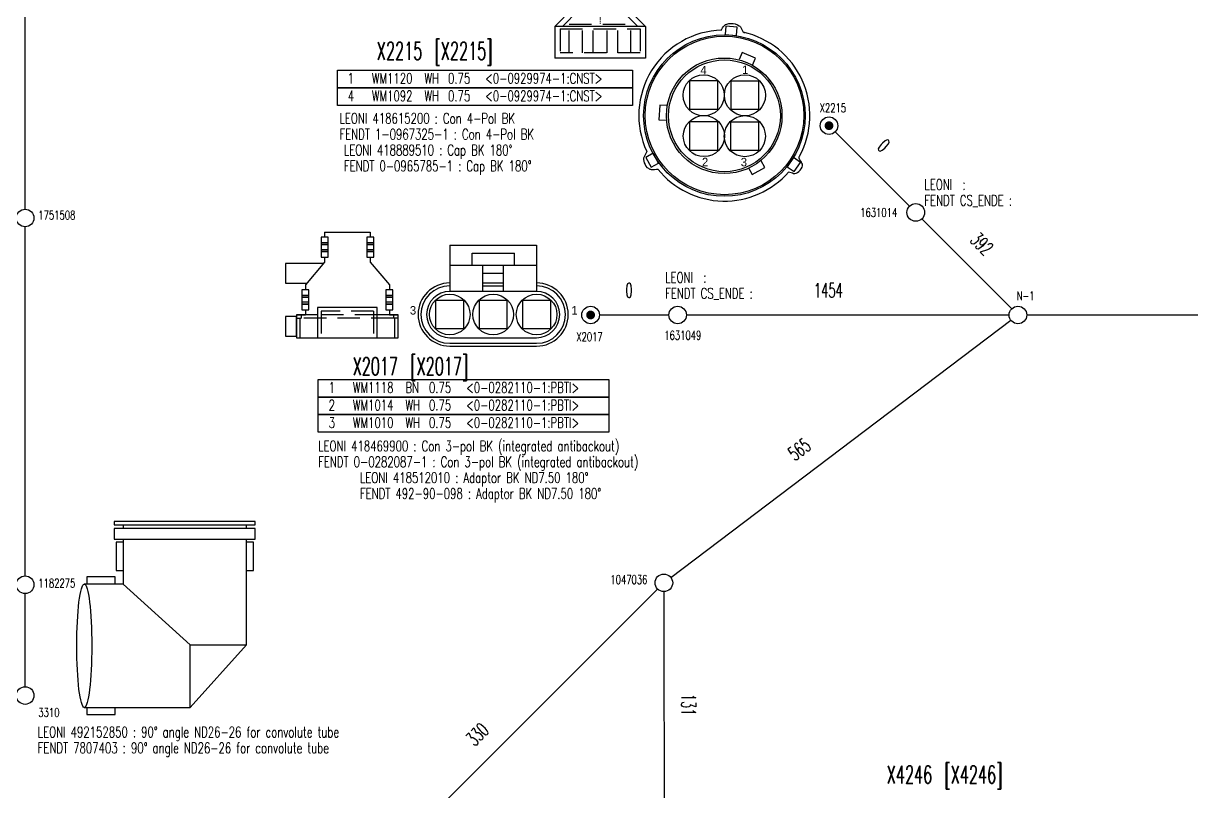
# Model space of a CAD drawing. Header units: millimetres. Extents: x -1 to 4489, y 0 to 1364.
# Drawn here: x 1595 to 1926.4, y 531.8 to 749.8 of the extents above; entities that cross this region are included whole.
import ezdxf

# ---------------------------------------------------------------- set-up
doc = ezdxf.new("R2010")
doc.units = ezdxf.units.MM
doc.linetypes.add('DOT', pattern=[0.25, 0, -0.25])
doc.linetypes.add('HIDDEN', pattern=[9.525, 6.35, -3.175])
for name, color, linetype in [('1', 7, 'Continuous'), ('A_ACHSEN', 7, 'Continuous'), ('DEFAULT_2', 8, 'HIDDEN'), ('LAYER_0', 7, 'Continuous')]:
    doc.layers.add(name, color=color, linetype=linetype)
doc.styles.add('HS-BUNDLE-DIMENSION', font='ROMANS.SHX', dxfattribs={"width": 0.6, "height": 4})
doc.styles.add('HS-COMP-DESCRIPTION', font='ROMANS.SHX', dxfattribs={"width": 0.6, "height": 5})
doc.styles.add('HS-NODE', font='ROMANS.SHX', dxfattribs={"width": 0.7, "height": 2.5})
doc.styles.add('HS-PART-NO', font='ROMANS.SHX', dxfattribs={"width": 0.7, "height": 3})
doc.styles.add('HS-WIRE', font='ROMANS.SHX', dxfattribs={"width": 0.7, "height": 3})
doc.linetypes.add('NW_11_FHW_OPEN', pattern='A,0.0001,["=",Standard,S=0.4,R=0,X=0,Y=-0.2],-0.0001,["[]",Standard,S=0.3,R=0,X=-0.05,Y=-0.15],-0.2', length=0.2002)
doc.linetypes.add('NW_15_FHW_OPEN', pattern='A,0.0001,["=",Standard,S=0.4,R=0,X=0,Y=-0.2],-0.0001,["[]",Standard,S=0.3,R=0,X=-0.05,Y=-0.15],-0.2', length=0.2002)
doc.linetypes.add('NW_26_FHW_OPEN', pattern='A,0.0001,["=",Standard,S=0.4,R=0,X=0,Y=-0.2],-0.0001,["[]",Standard,S=0.3,R=0,X=-0.05,Y=-0.15],-0.2', length=0.2002)
doc.linetypes.add('NW_6_FHW_OPEN', pattern='A,0.0001,["=",Standard,S=0.4,R=0,X=0,Y=-0.2],-0.0001,["[]",Standard,S=0.3,R=0,X=-0.05,Y=-0.15],-0.2', length=0.2002)
doc.linetypes.add('NW_8_5_FHW_OPEN', pattern='A,0.0001,["=",Standard,S=0.4,R=0,X=0,Y=-0.2],-0.0001,["[]",Standard,S=0.3,R=0,X=-0.05,Y=-0.15],-0.2', length=0.2002)

# ---------------------------------------------------------------- blocks, each defined once
blk = doc.blocks.new('492152850')
at = {"layer": '1', "color": 7, "linetype": 'Continuous'}
for p, q in [((0, 17.75), (-16, 0)), ((0, 17.75), (0, 0)), ((30, 17.75), (0, 17.75)), ((21.25, 19.75), (21.25, 17.75)), ((29.25, 19.75), (21.25, 19.75)), ((29.25, 17.75), (29.25, 19.75)), ((0, 0), (-16, 0)), ((0, 0), (19, -17.25)), ((-16, 0), (-16, -30)), ((19, -30), (19, -17.25)), ((19, -17.25), (30, -17.25)), ((21.25, -17.25), (21.25, -19.25)), ((21.25, -19.25), (29.25, -19.25)), ((29.25, -19.25), (29.25, -17.25)), ((-18, -21.125), (-18, -29.125)), ((-16, -21.125), (-18, -21.125)), ((21, -21.125), (19, -21.125)), ((21, -29.125), (21, -21.125)), ((-18, -29.125), (-16, -29.125)), ((19, -29.125), (21, -29.125)), ((-18.5, -30), (-18.5, -33)), ((21.5, -30), (-18.5, -30)), ((-18.5, -33), (21.5, -33)), ((-16, -33), (-16, -34)), ((19, -34), (19, -33)), ((21.5, -33), (21.5, -30)), ((-18.5, -34), (-18.5, -35)), ((21.5, -34), (-18.5, -34)), ((-18.5, -35), (21.5, -35)), ((21.5, -35), (21.5, -34))]:
    blk.add_line(p, q, dxfattribs=at)
blk.add_ellipse((30, 0.25), major_axis=(0, -17.5), ratio=0.1214286, dxfattribs=at)
blk = doc.blocks.new('418469900')
at = {"layer": 'LAYER_0', "color": 7}
for points in [[(-12.21, 28.55), (12.43, 28.55)], [(-12.21, 28.55), (-12.21, 15.47)], [(12.43, 28.55), (12.43, 15.47)], [(-5.89, 22.91), (-5.89, 26.3)], [(-5.89, 26.3), (6.11, 26.3)], [(6.11, 22.91), (6.11, 26.3)], [(-12.21, 22.91), (12.43, 22.91)], [(-2.85, 15.47), (-2.85, 22.91)], [(-2.85, 20.65), (3.07, 20.65)], [(3.07, 15.47), (3.07, 22.91)], [(-2.85, 17.87), (3.07, 17.87)], [(-2.85, 17.07), (3.07, 17.07)], [(12.43, 15.47), (-12.21, 15.47)], [(-16.21, 4.91), (-8.21, 4.91), (-8.21, 12.91), (-16.21, 12.91), (-16.21, 4.91)], [(-3.89, 4.91), (4.11, 4.91), (4.11, 12.91), (-3.89, 12.91), (-3.89, 4.91)], [(8.43, 4.91), (16.43, 4.91), (16.43, 12.91), (8.43, 12.91), (8.43, 4.91)], [(-12.21, 2.35), (12.43, 2.35)], [(-12.21, 0.75), (12.43, 0.75)], [(-12.21, -0.05), (12.43, -0.05)]]:
    blk.add_lwpolyline(points, dxfattribs=at)
for centre in [(-12.21, 8.91), (0.11, 8.91), (12.43, 8.91)]:
    blk.add_circle(centre, 5.76, dxfattribs=at)
for centre, radius, start, end in [((-12.21, 8.91), 8.96, 90, 180), ((-12.21, 8.91), 8.16, 90, 180), ((12.43, 8.91), 8.96, 0, 90), ((12.43, 8.91), 8.16, 0, 90), ((-12.21, 8.91), 6.56, 90, 180), ((12.43, 8.91), 6.56, 0, 90), ((-12.21, 8.91), 8.96, 180, 270), ((-12.21, 8.91), 8.16, 180, 270), ((-12.21, 8.91), 6.56, 180, 270), ((12.43, 8.91), 6.56, 270, 0), ((12.43, 8.91), 8.16, 270, 0), ((12.43, 8.91), 8.96, 270, 0)]:
    blk.add_arc(centre, radius, start, end, dxfattribs=at)
for s, p in [('3', (-23.52, 8.9)), ('1', (22.29, 8.9))]:
    blk.add_text(s, height=2.4, dxfattribs=at).set_placement(p)
blk = doc.blocks.new('418615200')
at = {"layer": 'LAYER_0', "color": 7}
for points in [[(-0.53, 48.41), (-0.24, 48.69), (0, 49.06), (0.26, 49.39), (0.52, 49.71), (0.81, 50), (1.19, 50.13), (1.47, 50.22), (1.77, 50.27), (2.07, 50.29), (2.38, 50.31), (2.69, 50.29), (2.99, 50.24), (3.61, 50.14), (4.21, 49.92), (4.72, 49.61), (4.89, 49.51), (5.03, 49.35), (5.14, 49.18), (5.25, 49), (5.34, 48.8), (5.44, 48.6), (5.53, 48.41), (5.62, 48.21), (5.74, 48.04), (5.86, 47.87), (6, 47.73), (6.18, 47.63)], [(0.93, 49.53), (0.72, 47.13), (3.9, 46.85), (4.11, 49.25), (0.93, 49.53)], [(8.51, 38.43), (9.35, 40.4), (5.55, 42.01), (4.72, 40.04)], [(-9.39, 25.97), (-1.39, 25.97), (-1.39, 33.97), (-9.39, 33.97), (-9.39, 25.97)], [(2.29, 25.94), (10.29, 25.94), (10.29, 33.94), (2.29, 33.94), (2.29, 25.94)], [(-15.71, 26.99), (-17.83, 27.1), (-18.05, 22.99), (-15.91, 22.88)], [(-9.37, 14.34), (-1.38, 14.34), (-1.38, 22.34), (-9.37, 22.34), (-9.37, 14.34)], [(2.23, 14.32), (10.23, 14.32), (10.23, 22.32), (2.23, 22.32), (2.23, 14.32)], [(-21.53, 13.99), (-21.67, 13.6), (-21.9, 13.23), (-22.09, 12.84), (-22.28, 12.46), (-22.43, 12.08), (-22.4, 11.66), (-22.37, 11.2), (-22.23, 10.71), (-22, 10.28), (-21.77, 9.84), (-21.45, 9.46), (-21.06, 9.2), (-20.87, 9.07), (-20.66, 8.99), (-20.44, 8.94), (-20.22, 8.9), (-19.98, 8.88), (-19.75, 8.88), (-19.27, 8.88), (-18.78, 8.93), (-18.32, 8.91)], [(-19.73, 13.46), (-21.82, 12.26), (-20.23, 9.5), (-18.14, 10.7), (-19.73, 13.46)], [(7.3, 9.31), (8.34, 7.44), (11.94, 9.44), (10.91, 11.31)], [(18.32, 9.64), (20.29, 8.26), (22.12, 10.87), (20.14, 12.25), (18.32, 9.64)], [(18.71, 8.17), (19.07, 8.11), (19.43, 7.97), (19.78, 7.87), (20.14, 7.77), (20.49, 7.71), (20.82, 7.83), (21.26, 7.99), (21.66, 8.3), (21.98, 8.67), (22.3, 9.04), (22.53, 9.49), (22.63, 9.94), (22.68, 10.17), (22.62, 10.41), (22.51, 10.65), (22.4, 10.89), (22.24, 11.12), (22.1, 11.36), (21.95, 11.59), (21.82, 11.82), (21.76, 12.04), (21.69, 12.26), (21.7, 12.46), (21.85, 12.65)]]:
    blk.add_lwpolyline(points, dxfattribs=at)
for centre, radius in [((0.5, 24.15), 22.9), ((0.55, 24.2), 22.49), ((0.45, 24.1), 16.39), ((0.52, 24.1), 15.86), ((-5.38, 29.91), 5.83), ((6.33, 29.92), 5.83), ((-5.31, 18.34), 5.83), ((6.31, 18.31), 5.83)]:
    blk.add_circle(centre, radius, dxfattribs=at)
for centre, radius, start, end in [((0.48, 24.18), 24.24, 91.571, 204.83), ((0.55, 24.17), 24.22, 331.52, 77.384), ((0.53, 24.11), 24.21, 218.82, 318.78)]:
    blk.add_arc(centre, radius, start, end, dxfattribs=at)
for s, p in [('4', (-6.31, 35.85)), ('1', (5.51, 35.94)), ('2', (-5.86, 9.79)), ('3', (5.15, 9.75))]:
    blk.add_text(s, height=2.4, dxfattribs=at).set_placement(p)
blk = doc.blocks.new('418512010')
at = {"layer": 'LAYER_0', "color": 7}
for points in [[(124.22, 144.17), (129.92, 144.17), (129.92, 146.17), (124.22, 146.17), (124.22, 144.17)], [(124.22, 144.17), (125.84, 144.17), (125.84, 146.17), (124.22, 146.17), (124.22, 144.17)], [(125.84, 144.17), (126.34, 144.17), (126.34, 146.17), (125.84, 146.17), (125.84, 144.17)], [(127.8, 144.17), (128.3, 144.17), (128.3, 146.17), (127.8, 146.17), (127.8, 144.17)], [(128.3, 144.17), (129.92, 144.17), (129.92, 146.17), (128.3, 146.17), (128.3, 144.17)], [(131.32, 145.17), (131.32, 147.67)], [(131.32, 124.8), (131.32, 118.83), (137.9, 118.83), (137.9, 147.67), (131.32, 147.67), (131.32, 141.68)], [(137.9, 146.67), (137.9, 147.67)], [(116.4, 139.72), (122.82, 145.17)], [(122.82, 145.17), (124.22, 145.17)], [(129.92, 145.17), (131.32, 145.17)], [(107.9, 126.78), (107.9, 139.72)], [(107.9, 139.72), (109.3, 139.72)], [(109.3, 138.72), (115, 138.72), (115, 140.72), (109.3, 140.72), (109.3, 138.72)], [(109.3, 138.72), (110.92, 138.72), (110.92, 140.72), (109.3, 140.72), (109.3, 138.72)], [(110.92, 138.72), (111.42, 138.72), (111.42, 140.72), (110.92, 140.72), (110.92, 138.72)], [(112.88, 138.72), (113.38, 138.72), (113.38, 140.72), (112.88, 140.72), (112.88, 138.72)], [(113.38, 138.72), (115, 138.72), (115, 140.72), (113.38, 140.72), (113.38, 138.72)], [(115, 139.72), (116.4, 139.72)], [(129.3, 124.81), (137.9, 124.81), (137.9, 141.69), (129.3, 141.69), (129.3, 124.81)], [(107.9, 126.78), (109.3, 126.78)], [(109.3, 125.78), (115, 125.78), (115, 127.78), (109.3, 127.78), (109.3, 125.78)], [(109.3, 125.78), (110.92, 125.78), (110.92, 127.78), (109.3, 127.78), (109.3, 125.78)], [(110.92, 125.78), (111.42, 125.78), (111.42, 127.78), (110.92, 127.78), (110.92, 125.78)], [(112.88, 125.78), (113.38, 125.78), (113.38, 127.78), (112.88, 127.78), (112.88, 125.78)], [(113.38, 125.78), (115, 125.78), (115, 127.78), (113.38, 127.78), (113.38, 125.78)], [(115, 126.78), (116.4, 126.78)], [(116.4, 126.78), (122.82, 121.33)], [(116.81, 126.43), (116.81, 115.68)], [(122.41, 115.68), (122.41, 121.68)], [(122.82, 121.33), (124.22, 121.33)], [(124.22, 120.33), (129.92, 120.33), (129.92, 122.33), (124.22, 122.33), (124.22, 120.33)], [(124.22, 120.33), (125.84, 120.33), (125.84, 122.33), (124.22, 122.33), (124.22, 120.33)], [(125.84, 120.33), (126.34, 120.33), (126.34, 122.33), (125.84, 122.33), (125.84, 120.33)], [(127.8, 120.33), (128.3, 120.33), (128.3, 122.33), (127.8, 122.33), (127.8, 120.33)], [(128.3, 120.33), (129.92, 120.33), (129.92, 122.33), (128.3, 122.33), (128.3, 120.33)], [(129.92, 121.33), (131.32, 121.33)], [(131.32, 118.83), (131.32, 121.33)], [(137.9, 118.83), (137.9, 119.83)], [(137.4, 115.68), (137.4, 118.83), (131.8, 118.83), (131.8, 115.68)], [(116.81, 115.68), (122.41, 115.68)], [(131.8, 115.68), (137.4, 115.68)]]:
    blk.add_lwpolyline(points, dxfattribs=at)
at = {"layer": 'LAYER_0', "color": 7, "linetype": 'HIDDEN'}
for points in [[(131.32, 146.33), (132.32, 146.33)], [(132.32, 147.67), (132.32, 146.33)], [(137.9, 146.67), (132.32, 146.67)], [(132.32, 146.33), (132.32, 120.16)], [(137.9, 146.67), (137.9, 147.67)], [(130.3, 140.68), (130.29, 125.8)], [(130.3, 140.68), (137.89, 140.68)], [(131.32, 141.68), (131.32, 124.8)], [(130.29, 125.8), (137.89, 125.8)], [(131.32, 120.16), (132.32, 120.16)], [(132.32, 118.82), (132.32, 120.16)], [(137.9, 119.83), (132.32, 119.83)]]:
    blk.add_lwpolyline(points, dxfattribs=at)
blk = doc.blocks.new('A$C551B159D')
at = {"color": 7, "linetype": 'Continuous'}
for p, q in [((9, 25.7), (0, 25.7)), ((0, 0), (0, 25.7)), ((14.25, 20.45), (9, 25.7)), ((9, 0), (9, 25.7)), ((30.95, 20.45), (14.25, 20.45)), ((14.25, 5.25), (14.25, 20.45)), ((30.95, 5.25), (30.95, 20.45)), ((14.25, 5.25), (9, 0)), ((30.95, 5.25), (14.25, 5.25)), ((9, 0), (0, 0))]:
    blk.add_line(p, q, dxfattribs=at)
at = {"layer": 'A_ACHSEN', "color": 8, "linetype": 'HIDDEN'}
for p, q in [((1.5, 21.6), (9.65, 21.6)), ((9.65, 21.6), (9.65, 4.1)), ((1.5, 17.85), (9.65, 17.85)), ((1.5, 14.85), (9.65, 14.85)), ((1.5, 10.85), (9.65, 10.85)), ((1.5, 7.85), (9.65, 7.85)), ((1.5, 4.1), (9.65, 4.1))]:
    blk.add_line(p, q, dxfattribs=at)
at = {"layer": 'DEFAULT_2', "color": 8, "linetype": 'HIDDEN'}
for p, q in [((8.38, 24.2), (1.5, 24.2)), ((1.5, 1.5), (1.5, 24.2)), ((13.63, 18.95), (8.38, 24.2)), ((8.38, 24.2), (8.38, 1.5)), ((30.95, 18.95), (13.63, 18.95)), ((13.63, 18.95), (13.63, 6.75)), ((13.63, 6.75), (8.38, 1.5)), ((30.95, 6.75), (13.63, 6.75)), ((8.38, 1.5), (1.5, 1.5))]:
    blk.add_line(p, q, dxfattribs=at)
at = {"layer": 'DEFAULT_2', "color": 8, "linetype": 'DOT'}
blk.add_line((30.95, 12.85), (9.65, 12.85), dxfattribs=at)

msp = doc.modelspace()

# ---------------------------------------------------------------- linework, layer by layer
at = {"color": 7, "linetype": 'NW_26_FHW_OPEN', "ltscale": 8}
for points in [[(1595.49, 697.04), (1595.49, 751.76)], [(1595.49, 593), (1595.49, 692.04)]]:
    msp.add_lwpolyline(points, dxfattribs=at)
at = {"color": 7, "linetype": 'Continuous'}
for points in [[(1684.05, 731.45), (1684.05, 736.43), (1767.75, 736.43), (1767.75, 731.45), (1684.05, 731.45)], [(1684.05, 726.47), (1684.05, 731.45), (1767.75, 731.45), (1767.75, 726.47), (1684.05, 726.47)], [(1678.65, 643.72), (1678.65, 648.7), (1761.05, 648.7), (1761.05, 643.72), (1678.65, 643.72)], [(1678.65, 638.74), (1678.65, 643.72), (1761.05, 643.72), (1761.05, 638.74), (1678.65, 638.74)], [(1678.65, 633.76), (1678.65, 638.74), (1761.05, 638.74), (1761.05, 633.76), (1678.65, 633.76)]]:
    msp.add_lwpolyline(points, dxfattribs=at)
for points in [[(1822.87, 720.72, 1.25, 1.25, 1), (1824.12, 720.72, 1.25, 1.25, 1)], [(1755.26, 667.02, 1.25, 1.25, 1), (1756.51, 667.02, 1.25, 1.25, 1)]]:
    msp.add_lwpolyline(points, format="xyseb", close=True, dxfattribs=at)
at = {"color": 7, "ltscale": 8}
for points in [[(1825.26, 718.95), (1846.34, 697.87)], [(1758.38, 667.02), (1778.08, 667.02)], [(1595.49, 561.56), (1595.49, 588)]]:
    msp.add_lwpolyline(points, dxfattribs=at)
at = {"color": 7, "linetype": 'NW_8_5_FHW_OPEN', "ltscale": 8}
msp.add_lwpolyline([(1849.87, 694.34), (1875.33, 668.79)], dxfattribs=at)
at = {"color": 7, "linetype": 'NW_6_FHW_OPEN', "ltscale": 8}
for points in [[(1783.08, 667.02), (1874.59, 667.02)], [(1694.88, 509.25), (1774.89, 589.27)]]:
    msp.add_lwpolyline(points, dxfattribs=at)
at = {"color": 7, "linetype": 'NW_15_FHW_OPEN', "ltscale": 8}
msp.add_lwpolyline([(1879.59, 667.02), (2014.97, 667.05)], dxfattribs=at)
at = {"color": 7, "linetype": 'NW_11_FHW_OPEN', "ltscale": 8}
for points in [[(1778.66, 592.54), (1875.1, 665.51)], [(1776.66, 588.53), (1776.72, 514.78)]]:
    msp.add_lwpolyline(points, dxfattribs=at)
at = {"color": 7, "linetype": 'Continuous'}
for centre in [(1823.5, 720.72), (1595.49, 694.54), (1848.11, 696.11), (1755.88, 667.02), (1780.58, 667.02), (1877.09, 667.02), (1776.66, 591.03), (1595.49, 590.5), (1595.49, 559.06)]:
    msp.add_circle(centre, 2.5, dxfattribs=at)

# ---------------------------------------------------------------- block references
for name, p, rotation in [('A$C551B159D', (1771.41, 739.86), 90), ('418512010', (1553.65, 798.41), 270), ('492152850', (1642.27, 573.44), 180)]:
    msp.add_blockref(name, p, dxfattribs=dict(rotation=rotation))
for name, p in [('418615200', (1793.32, 699.43)), ('418469900', (1728.14, 658.23))]:
    msp.add_blockref(name, p)

# ---------------------------------------------------------------- texts
at = {"color": 42, "linetype": 'Continuous', "style": 'HS-COMP-DESCRIPTION', "width": 0.6}
for s, p in [('X2215', (1695.28, 739.43)), ('X2017', (1688.4, 649.96)), ('X4246', (1839.91, 534.13))]:
    msp.add_text(s, height=5, dxfattribs=at).set_placement(p)
at = {"color": 5, "linetype": 'Continuous'}
for s, height, style, width, p in [(' [X2215]', 5, 'HS-COMP-DESCRIPTION', 0.6, (1709.56, 739.43)), ('X2215', 2.5, 'HS-NODE', 0.7, (1820.85, 724.53)), ('1751508', 2.5, 'HS-NODE', 0.7, (1599.24, 694.11)), ('1631014', 2.5, 'HS-NODE', 0.7, (1832.35, 694.84)), ('N-1', 2.5, 'HS-NODE', 0.7, (1876.71, 671.22)), ('X2017', 2.5, 'HS-NODE', 0.7, (1751.82, 659.59)), ('1631049', 2.5, 'HS-NODE', 0.7, (1776.78, 660.01)), (' [X2017]', 5, 'HS-COMP-DESCRIPTION', 0.6, (1702.68, 649.96)), ('1047036', 2.5, 'HS-NODE', 0.7, (1761.48, 590.69)), ('1182275', 2.5, 'HS-NODE', 0.7, (1599.24, 589.7)), ('3310', 2.5, 'HS-NODE', 0.7, (1599.24, 553.01)), (' [X4246]', 5, 'HS-COMP-DESCRIPTION', 0.6, (1854.19, 534.13))]:
    msp.add_text(s, height=height, dxfattribs=dict(at, style=style, width=width)).set_placement(p)
at = {"color": 7, "linetype": 'Continuous', "style": 'HS-WIRE', "width": 0.7}
for s, p in [(' 1  ', (1685.55, 732.65)), (' 4  ', (1685.55, 727.67)), (' 1  ', (1680.15, 644.92)), (' 2  ', (1680.15, 639.94)), (' 3  ', (1680.15, 634.96))]:
    msp.add_text(s, height=3, dxfattribs=at).set_placement(p)
at = {"color": 92, "linetype": 'Continuous', "style": 'HS-WIRE', "width": 0.7}
for s, p in [('WM1120 ', (1693.85, 732.65)), ('WH ', (1708.75, 732.65)), ('0.75 ', (1715.45, 732.65)), (' <0-0929974-1:CNST>  ', (1724.55, 732.65)), ('WM1092 ', (1693.85, 727.67)), ('WH ', (1708.75, 727.67)), ('0.75 ', (1715.45, 727.67)), (' <0-0929974-1:CNST>  ', (1724.55, 727.67)), ('WM1118 ', (1688.45, 644.92)), ('BN ', (1703.35, 644.92)), ('0.75 ', (1710.05, 644.92)), (' <0-0282110-1:PBTI>  ', (1719.15, 644.92)), ('WM1014 ', (1688.45, 639.94)), ('WH ', (1703.35, 639.94)), ('0.75 ', (1710.05, 639.94)), (' <0-0282110-1:PBTI>  ', (1719.15, 639.94)), ('WM1010 ', (1688.45, 634.96)), ('WH ', (1703.35, 634.96)), ('0.75 ', (1710.05, 634.96)), (' <0-0282110-1:PBTI>  ', (1719.15, 634.96))]:
    msp.add_text(s, height=3, dxfattribs=at).set_placement(p)
at = {"color": 200, "linetype": 'Continuous', "style": 'HS-PART-NO', "width": 0.7}
for s, p in [('LEONI 418615200 : Con 4-Pol BK', (1684.66, 721.3)), ('FENDT 1-0967325-1 : Con 4-Pol BK', (1684.66, 716.8)), ('LEONI 418889510 : Cap BK 180°', (1685.91, 712.3)), ('FENDT 0-0965785-1 : Cap BK 180°', (1685.91, 707.8)), ('LEONI  :', (1850.54, 702.52)), ('FENDT CS_ENDE :', (1850.54, 698.02)), ('LEONI  :', (1777.03, 676.16)), ('FENDT CS_ENDE :', (1777.03, 671.66)), ('LEONI 418469900 : Con 3-pol BK (integrated antibackout)', (1678.61, 628.36)), ('FENDT 0-0282087-1 : Con 3-pol BK (integrated antibackout)', (1678.61, 623.86)), ('LEONI 418512010 : Adaptor BK ND7.50 180°', (1690.46, 619.36)), ('FENDT 492-90-098 : Adaptor BK ND7.50 180°', (1690.46, 614.86)), ('LEONI 492152850 : 90° angle ND26-26 for convolute tube', (1599.05, 547.2)), ('FENDT 7807403 : 90° angle ND26-26 for convolute tube', (1599.05, 542.7))]:
    msp.add_text(s, height=3, dxfattribs=at).set_placement(p)
at = {"color": 1, "linetype": 'Continuous', "ltscale": 8, "style": 'HS-BUNDLE-DIMENSION', "width": 0.6}
for s, rotation, p in [('0', 315, (1836.88, 714.41)), ('392', 314.8974, (1863.24, 688)), ('565', 37.1118, (1813.82, 625.42)), ('131', 270.0398, (1781.68, 559.53)), ('330', 45, (1723, 544.44))]:
    msp.add_text(s, height=4, rotation=rotation, dxfattribs=at).set_placement(p)
for s, p in [('0', (1765.76, 672.02)), ('1454', (1819.18, 672.02))]:
    msp.add_text(s, height=4, dxfattribs=at).set_placement(p)

doc.saveas('drawing.dxf')
